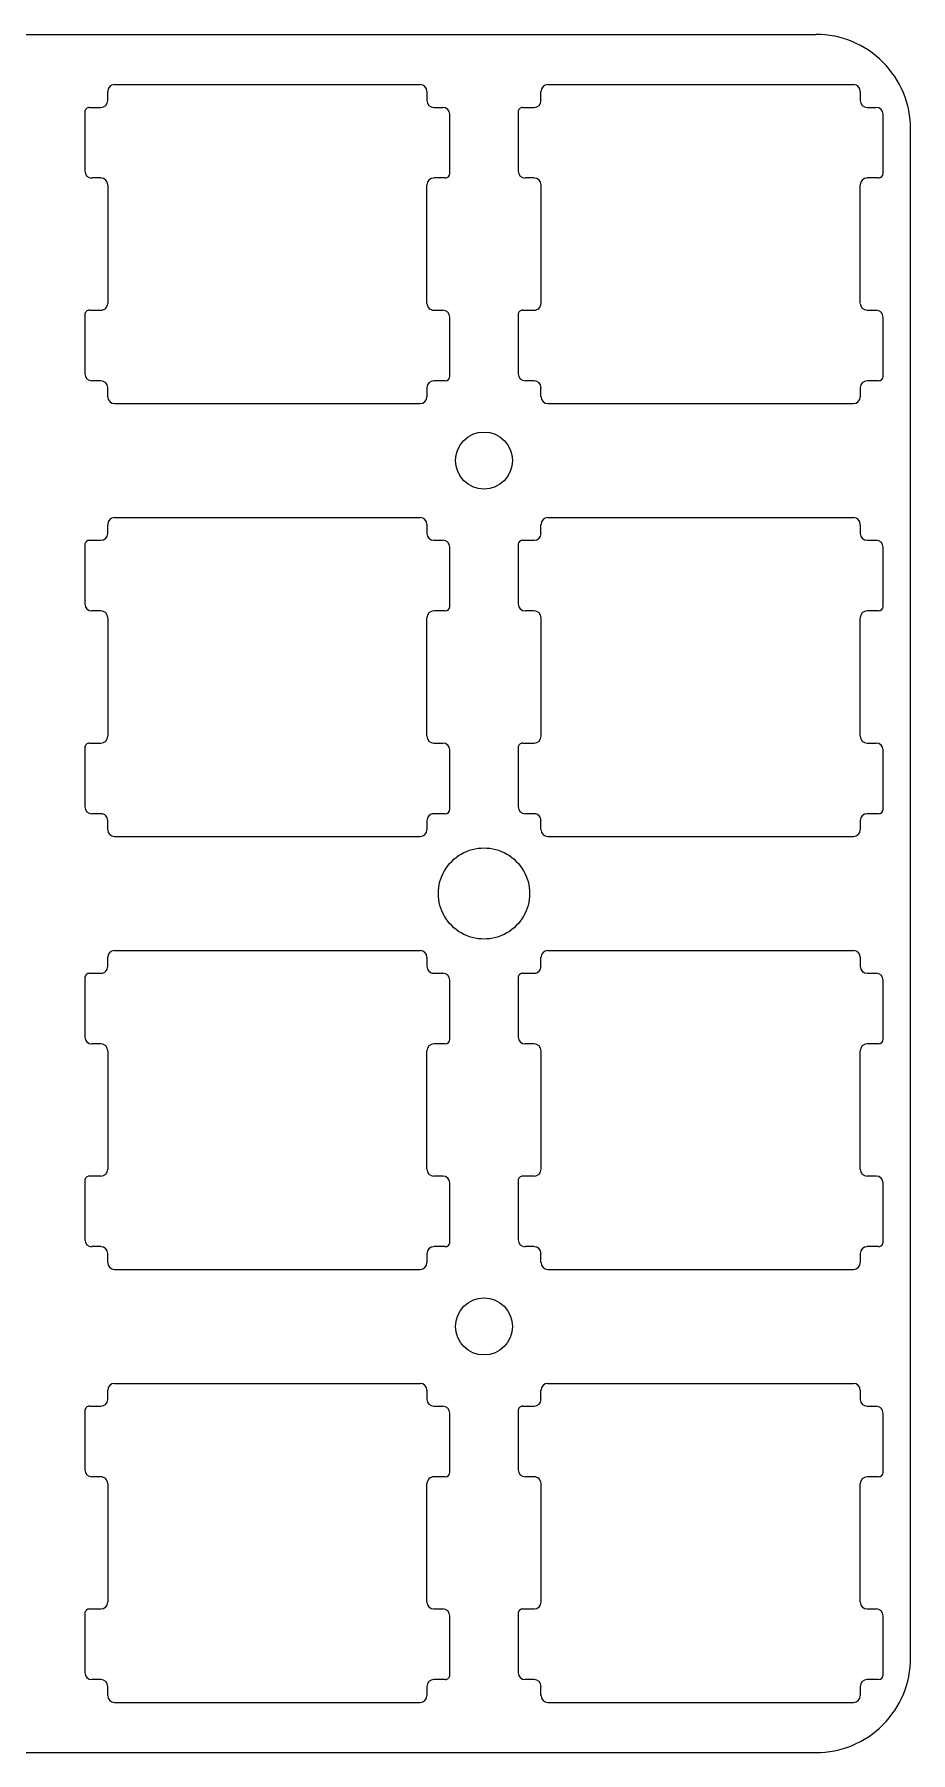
# Model space of a CAD drawing. Extents: x 0 to 227, y -75 to 1.
# Drawn here: x 189.1 to 227.5, y -74.8 to 0.7 of the extents above; entities that cross this region are included whole.
import ezdxf

# ---------------------------------------------------------------- set-up
doc = ezdxf.new("R2010")
doc.units = 0
doc.layers.get('0').update_dxf_attribs({"linetype": 'CONTINUOUS'})

msp = doc.modelspace()

# ---------------------------------------------------------------- linework, layer by layer
at = {"color": 7}
for points in [[(4.230445, 0.650342), (223.328094, 0.650342)], [(192.279164, -2.252875), (192.279164, -1.851555)], [(192.578884, -1.551836), (205.979911, -1.551836)], [(206.279631, -1.851555), (206.279631, -2.252875)], [(211.278346, -2.252875), (211.278346, -1.851555)], [(211.578066, -1.551836), (224.979093, -1.551836)], [(225.278812, -1.851555), (225.278812, -2.252875)], [(191.278405, -2.753254), (191.278405, -5.351672)], [(191.479065, -2.552595), (191.979444, -2.552595)], [(206.57935, -2.552595), (206.97813, -2.552595)], [(207.28039, -5.453272), (207.28039, -2.852314)], [(210.280127, -2.753254), (210.280127, -5.351672)], [(210.478247, -2.552595), (210.978626, -2.552595)], [(225.578532, -2.552595), (225.979852, -2.552595)], [(226.279571, -5.453272), (226.279571, -2.852314)], [(227.48353, -70.599129), (227.48353, -3.505094)], [(191.979444, -5.651392), (191.578125, -5.651392)], [(192.279164, -5.951111), (192.279164, -11.153026)], [(206.279631, -11.153026), (206.279631, -5.951111)], [(207.07973, -5.651392), (206.57935, -5.651392)], [(210.978626, -5.651392), (210.579847, -5.651392)], [(211.278346, -5.951111), (211.278346, -11.153026)], [(225.278812, -11.153026), (225.278812, -5.951111)], [(226.078912, -5.651392), (225.578532, -5.651392)], [(191.278405, -11.653406), (191.278405, -14.251823)], [(191.479065, -11.452746), (191.979444, -11.452746)], [(206.57935, -11.452746), (206.97813, -11.452746)], [(207.28039, -14.350883), (207.28039, -11.752466)], [(210.280127, -11.653406), (210.280127, -14.251823)], [(210.478247, -11.452746), (210.978626, -11.452746)], [(225.578532, -11.452746), (225.979852, -11.452746)], [(226.279571, -14.350883), (226.279571, -11.752466)], [(191.979444, -14.551543), (191.578125, -14.551543)], [(192.279164, -15.252582), (192.279164, -14.851263)], [(206.279631, -14.851263), (206.279631, -15.252582)], [(207.07973, -14.551543), (206.57935, -14.551543)], [(210.978626, -14.551543), (210.579847, -14.551543)], [(211.278346, -15.252582), (211.278346, -14.851263)], [(225.278812, -14.851263), (225.278812, -15.252582)], [(226.078912, -14.551543), (225.578532, -14.551543)], [(192.578884, -15.552302), (205.979911, -15.552302)], [(211.578066, -15.552302), (224.979093, -15.552302)], [(192.279164, -21.252057), (192.279164, -20.853277)], [(192.578884, -20.551017), (205.979911, -20.551017)], [(206.279631, -20.853277), (206.279631, -21.252057)], [(211.278346, -21.252057), (211.278346, -20.853277)], [(211.578066, -20.551017), (224.979093, -20.551017)], [(225.278812, -20.853277), (225.278812, -21.252057)], [(191.278405, -21.752436), (191.278405, -24.353394)], [(191.479065, -21.551776), (191.979444, -21.551776)], [(206.57935, -21.551776), (206.97813, -21.551776)], [(207.28039, -24.452454), (207.28039, -21.851496)], [(210.280127, -21.752436), (210.280127, -24.353394)], [(210.478247, -21.551776), (210.978626, -21.551776)], [(225.578532, -21.551776), (225.979852, -21.551776)], [(226.279571, -24.452454), (226.279571, -21.851496)], [(191.979444, -24.653113), (191.578125, -24.653113)], [(207.07973, -24.653113), (206.57935, -24.653113)], [(210.978626, -24.653113), (210.579847, -24.653113)], [(226.078912, -24.653113), (225.578532, -24.653113)], [(192.279164, -24.952833), (192.279164, -30.152208)], [(206.279631, -30.152208), (206.279631, -24.952833)], [(211.278346, -24.952833), (211.278346, -30.152208)], [(225.278812, -30.152208), (225.278812, -24.952833)], [(191.278405, -30.652588), (191.278405, -33.251005)], [(191.479065, -30.451928), (191.979444, -30.451928)], [(206.57935, -30.451928), (206.97813, -30.451928)], [(207.28039, -33.352605), (207.28039, -30.751647)], [(210.280127, -30.652588), (210.280127, -33.251005)], [(210.478247, -30.451928), (210.978626, -30.451928)], [(225.578532, -30.451928), (225.979852, -30.451928)], [(226.279571, -33.352605), (226.279571, -30.751647)], [(191.979444, -33.553265), (191.578125, -33.553265)], [(192.279164, -34.251764), (192.279164, -33.852985)], [(206.279631, -33.852985), (206.279631, -34.251764)], [(207.07973, -33.553265), (206.57935, -33.553265)], [(210.978626, -33.553265), (210.579847, -33.553265)], [(211.278346, -34.251764), (211.278346, -33.852985)], [(225.278812, -33.852985), (225.278812, -34.251764)], [(226.078912, -33.553265), (225.578532, -33.553265)], [(192.578884, -34.551484), (205.979911, -34.551484)], [(211.578066, -34.551484), (224.979093, -34.551484)], [(192.279164, -40.251238), (192.279164, -39.852459)], [(192.578884, -39.552739), (205.979911, -39.552739)], [(206.279631, -39.852459), (206.279631, -40.251238)], [(211.278346, -40.251238), (211.278346, -39.852459)], [(211.578066, -39.552739), (224.979093, -39.552739)], [(225.278812, -39.852459), (225.278812, -40.251238)], [(191.479065, -40.550958), (191.979444, -40.550958)], [(206.57935, -40.550958), (206.97813, -40.550958)], [(210.478247, -40.550958), (210.978626, -40.550958)], [(225.578532, -40.550958), (225.979852, -40.550958)], [(191.278405, -40.751618), (191.278405, -43.352575)], [(207.28039, -43.451635), (207.28039, -40.853218)], [(210.280127, -40.751618), (210.280127, -43.352575)], [(226.279571, -43.451635), (226.279571, -40.853218)], [(191.979444, -43.652295), (191.578125, -43.652295)], [(207.07973, -43.652295), (206.57935, -43.652295)], [(210.978626, -43.652295), (210.579847, -43.652295)], [(226.078912, -43.652295), (225.578532, -43.652295)], [(192.279164, -43.952015), (192.279164, -49.15139)], [(206.279631, -49.15139), (206.279631, -43.952015)], [(211.278346, -43.952015), (211.278346, -49.15139)], [(225.278812, -49.15139), (225.278812, -43.952015)], [(191.278405, -49.651769), (191.278405, -52.252727)], [(191.479065, -49.45111), (191.979444, -49.45111)], [(206.57935, -49.45111), (206.97813, -49.45111)], [(207.28039, -52.351787), (207.28039, -49.753369)], [(210.280127, -49.651769), (210.280127, -52.252727)], [(210.478247, -49.45111), (210.978626, -49.45111)], [(225.578532, -49.45111), (225.979852, -49.45111)], [(226.279571, -52.351787), (226.279571, -49.753369)], [(191.979444, -52.552447), (191.578125, -52.552447)], [(207.07973, -52.552447), (206.57935, -52.552447)], [(210.978626, -52.552447), (210.579847, -52.552447)], [(226.078912, -52.552447), (225.578532, -52.552447)], [(192.279164, -53.250946), (192.279164, -52.852166)], [(206.279631, -52.852166), (206.279631, -53.250946)], [(211.278346, -53.250946), (211.278346, -52.852166)], [(225.278812, -52.852166), (225.278812, -53.250946)], [(192.578884, -53.553206), (205.979911, -53.553206)], [(211.578066, -53.553206), (224.979093, -53.553206)], [(192.578884, -58.551921), (205.979911, -58.551921)], [(211.578066, -58.551921), (224.979093, -58.551921)], [(191.479065, -59.55268), (191.979444, -59.55268)], [(192.279164, -59.25296), (192.279164, -58.851641)], [(206.279631, -58.851641), (206.279631, -59.25296)], [(206.57935, -59.55268), (206.97813, -59.55268)], [(210.478247, -59.55268), (210.978626, -59.55268)], [(211.278346, -59.25296), (211.278346, -58.851641)], [(225.278812, -58.851641), (225.278812, -59.25296)], [(225.578532, -59.55268), (225.979852, -59.55268)], [(191.278405, -59.75334), (191.278405, -62.351757)], [(207.28039, -62.453357), (207.28039, -59.8524)], [(210.280127, -59.75334), (210.280127, -62.351757)], [(226.279571, -62.453357), (226.279571, -59.8524)], [(191.979444, -62.651477), (191.578125, -62.651477)], [(192.279164, -62.951197), (192.279164, -68.153112)], [(206.279631, -68.153112), (206.279631, -62.951197)], [(207.07973, -62.651477), (206.57935, -62.651477)], [(210.978626, -62.651477), (210.579847, -62.651477)], [(211.278346, -62.951197), (211.278346, -68.153112)], [(225.278812, -68.153112), (225.278812, -62.951197)], [(226.078912, -62.651477), (225.578532, -62.651477)], [(191.479065, -68.452831), (191.979444, -68.452831)], [(206.57935, -68.452831), (206.97813, -68.452831)], [(210.478247, -68.452831), (210.978626, -68.452831)], [(225.578532, -68.452831), (225.979852, -68.452831)], [(191.278405, -68.650951), (191.278405, -71.251909)], [(207.28039, -71.350969), (207.28039, -68.752551)], [(210.280127, -68.650951), (210.280127, -71.251909)], [(226.279571, -71.350969), (226.279571, -68.752551)], [(191.979444, -71.551628), (191.578125, -71.551628)], [(207.07973, -71.551628), (206.57935, -71.551628)], [(210.978626, -71.551628), (210.579847, -71.551628)], [(226.078912, -71.551628), (225.578532, -71.551628)], [(192.279164, -72.252668), (192.279164, -71.851348)], [(206.279631, -71.851348), (206.279631, -72.252668)], [(211.278346, -72.252668), (211.278346, -71.851348)], [(225.278812, -71.851348), (225.278812, -72.252668)], [(192.578884, -72.552387), (205.979911, -72.552387)], [(211.578066, -72.552387), (224.979093, -72.552387)], [(4.230445, -74.757105), (223.328094, -74.757105)]]:
    msp.add_lwpolyline(points, dxfattribs=at)
for points in [[(210.030516, -18.053435)], [(210.780516, -37.053381)], [(210.030516, -56.053328)]]:
    msp.add_lwpolyline(points, close=True, dxfattribs=at)
for points in [[(226.268082, -0.566388), (225.488267, 0.213094), (224.430684, 0.65078), (223.328094, 0.650342)], [(227.48607, -3.505856), (227.486037, -2.403266), (227.047898, -1.34587), (226.268082, -0.566388)], [(191.98046, -2.553357), (192.146125, -2.553343), (192.28042, -2.419048), (192.280434, -2.253383)], [(192.580408, -1.55336), (192.414743, -1.553374), (192.280448, -1.687668), (192.280434, -1.853333)], [(206.280393, -1.853333), (206.280379, -1.687668), (206.146084, -1.553374), (205.980419, -1.55336)], [(206.280393, -2.253383), (206.280407, -2.419048), (206.414701, -2.553343), (206.580366, -2.553357)], [(210.980404, -2.553357), (211.146069, -2.553343), (211.280364, -2.419048), (211.280378, -2.253383)], [(211.580352, -1.55336), (211.414686, -1.553374), (211.280392, -1.687668), (211.280378, -1.853333)], [(225.281352, -1.853333), (225.281338, -1.687767), (225.147199, -1.553514), (224.981633, -1.55336)], [(225.281352, -2.253383), (225.281366, -2.418949), (225.415506, -2.553202), (225.581072, -2.553357)], [(191.339016, -2.611935), (191.301471, -2.64948), (191.280397, -2.700412), (191.280437, -2.753508)], [(191.480589, -2.553357), (191.427493, -2.553316), (191.37656, -2.574391), (191.339016, -2.611935)], [(207.28039, -2.85333), (207.280376, -2.687665), (207.146081, -2.553371), (206.980416, -2.553357)], [(210.338959, -2.611935), (210.301415, -2.64948), (210.28034, -2.700412), (210.280381, -2.753508)], [(210.480533, -2.553357), (210.427437, -2.553316), (210.376504, -2.574391), (210.338959, -2.611935)], [(226.279571, -2.85333), (226.279557, -2.687764), (226.145418, -2.553511), (225.979852, -2.553357)], [(191.280437, -5.35345), (191.280451, -5.519115), (191.414746, -5.65341), (191.580411, -5.653424)], [(192.280434, -5.953397), (192.28042, -5.787732), (192.146125, -5.653438), (191.98046, -5.653424)], [(206.580366, -5.653424), (206.414701, -5.653438), (206.280407, -5.787732), (206.280393, -5.953397)], [(207.080492, -5.653424), (207.190869, -5.653367), (207.280333, -5.563903), (207.28039, -5.453526)], [(210.280381, -5.35345), (210.280395, -5.519115), (210.414689, -5.65341), (210.580355, -5.653424)], [(211.280378, -5.953397), (211.280364, -5.787732), (211.146069, -5.653438), (210.980404, -5.653424)], [(225.581072, -5.653424), (225.415506, -5.653578), (225.281366, -5.787831), (225.281352, -5.953397)], [(226.081452, -5.653424), (226.191134, -5.652392), (226.27952, -5.563213), (226.279571, -5.453526)], [(192.192656, -11.365551), (192.248918, -11.309241), (192.280495, -11.23288), (192.280434, -11.15328)], [(206.280393, -11.15328), (206.280332, -11.23288), (206.311909, -11.309241), (206.368171, -11.365551)], [(211.1926, -11.365551), (211.248862, -11.309241), (211.280439, -11.23288), (211.280378, -11.15328)], [(225.281352, -11.15328), (225.281226, -11.318945), (225.415407, -11.453354), (225.581072, -11.453508)], [(191.339105, -11.511997), (191.301568, -11.549486), (191.280464, -11.600354), (191.280437, -11.653406)], [(191.480589, -11.453508), (191.427537, -11.453468), (191.376643, -11.474507), (191.339105, -11.511997)], [(191.98046, -11.453508), (192.06006, -11.453501), (192.136394, -11.42186), (192.192656, -11.365551)], [(206.368171, -11.365551), (206.424432, -11.42186), (206.500766, -11.453501), (206.580366, -11.453508)], [(207.28039, -11.753482), (207.280376, -11.587817), (207.146081, -11.453522), (206.980416, -11.453508)], [(210.339049, -11.511997), (210.301512, -11.549486), (210.280408, -11.600354), (210.280381, -11.653406)], [(210.480533, -11.453508), (210.427481, -11.453468), (210.376586, -11.474507), (210.339049, -11.511997)], [(210.980404, -11.453508), (211.060004, -11.453501), (211.136338, -11.42186), (211.1926, -11.365551)], [(226.279571, -11.753482), (226.279557, -11.587916), (226.145418, -11.453662), (225.979852, -11.453508)], [(191.280437, -14.253347), (191.280451, -14.419012), (191.414746, -14.553307), (191.580411, -14.553321)], [(210.280381, -14.253347), (210.280395, -14.419012), (210.414689, -14.553307), (210.580355, -14.553321)], [(192.280434, -14.853295), (192.28042, -14.68763), (192.146125, -14.553335), (191.98046, -14.553321)], [(206.580366, -14.553321), (206.414701, -14.553335), (206.280407, -14.68763), (206.280393, -14.853295)], [(207.080492, -14.553321), (207.190869, -14.553265), (207.280333, -14.4638), (207.28039, -14.353423)], [(211.280378, -14.853295), (211.280364, -14.68763), (211.146069, -14.553335), (210.980404, -14.553321)], [(225.581072, -14.553321), (225.415506, -14.553475), (225.281366, -14.687729), (225.281352, -14.853295)], [(226.081452, -14.553321), (226.191134, -14.55229), (226.27952, -14.46311), (226.279571, -14.353423)], [(192.280434, -15.253344), (192.280448, -15.419009), (192.414743, -15.553304), (192.580408, -15.553318)], [(205.980419, -15.553318), (206.146084, -15.553304), (206.280379, -15.419009), (206.280393, -15.253344)], [(211.280378, -15.253344), (211.280392, -15.419009), (211.414686, -15.553304), (211.580352, -15.553318)], [(224.981633, -15.553318), (225.147199, -15.553164), (225.281338, -15.41891), (225.281352, -15.253344)], [(207.530518, -18.053435), (207.530519, -17.36308), (208.090162, -16.803437), (208.780517, -16.803437)], [(208.780517, -16.803437), (209.470873, -16.803437), (210.030516, -17.36308), (210.030516, -18.053435)], [(208.780517, -19.303434), (208.090162, -19.303434), (207.530519, -18.74379), (207.530518, -18.053435)], [(210.030516, -18.053435), (210.030516, -18.74379), (209.470873, -19.303434), (208.780517, -19.303434)], [(192.580408, -20.553303), (192.414743, -20.553317), (192.280448, -20.687612), (192.280434, -20.853277)], [(206.280393, -20.853277), (206.280379, -20.687612), (206.146084, -20.553317), (205.980419, -20.553303)], [(211.580352, -20.553303), (211.414686, -20.553317), (211.280392, -20.687612), (211.280378, -20.853277)], [(225.281352, -20.853277), (225.281338, -20.687711), (225.147199, -20.553457), (224.981633, -20.553303)], [(191.339016, -21.611879), (191.301471, -21.649423), (191.280397, -21.700356), (191.280437, -21.753452)], [(191.480589, -21.5533), (191.427493, -21.55326), (191.37656, -21.574334), (191.339016, -21.611879)], [(191.98046, -21.5533), (192.146125, -21.553286), (192.28042, -21.418992), (192.280434, -21.253327)], [(206.280393, -21.253327), (206.280407, -21.418992), (206.414701, -21.553286), (206.580366, -21.5533)], [(207.28039, -21.853274), (207.280376, -21.687609), (207.146081, -21.553314), (206.980416, -21.5533)], [(210.338959, -21.611879), (210.301415, -21.649423), (210.28034, -21.700356), (210.280381, -21.753452)], [(210.480533, -21.5533), (210.427437, -21.55326), (210.376504, -21.574334), (210.338959, -21.611879)], [(210.980404, -21.5533), (211.146069, -21.553286), (211.280364, -21.418992), (211.280378, -21.253327)], [(225.281352, -21.253327), (225.281366, -21.418893), (225.415506, -21.553146), (225.581072, -21.5533)], [(226.279571, -21.853274), (226.279557, -21.687708), (226.145418, -21.553455), (225.979852, -21.5533)], [(191.280437, -24.353394), (191.280451, -24.519059), (191.414746, -24.653353), (191.580411, -24.653367)], [(192.280434, -24.953341), (192.28042, -24.787676), (192.146125, -24.653381), (191.98046, -24.653367)], [(206.580366, -24.653367), (206.414701, -24.653381), (206.280407, -24.787676), (206.280393, -24.953341)], [(207.080492, -24.653367), (207.190869, -24.653311), (207.280333, -24.563847), (207.28039, -24.45347)], [(210.280381, -24.353394), (210.280395, -24.519059), (210.414689, -24.653353), (210.580355, -24.653367)], [(211.280378, -24.953341), (211.280364, -24.787676), (211.146069, -24.653381), (210.980404, -24.653367)], [(225.581072, -24.653367), (225.415506, -24.653522), (225.281366, -24.787775), (225.281352, -24.953341)], [(226.081452, -24.653367), (226.191134, -24.652336), (226.27952, -24.563157), (226.279571, -24.45347)], [(191.98046, -30.453452), (192.146125, -30.453438), (192.28042, -30.319143), (192.280434, -30.153478)], [(206.280393, -30.153478), (206.280407, -30.319143), (206.414701, -30.453438), (206.580366, -30.453452)], [(210.980404, -30.453452), (211.146069, -30.453438), (211.280364, -30.319143), (211.280378, -30.153478)], [(225.281352, -30.153478), (225.281366, -30.319044), (225.415506, -30.453298), (225.581072, -30.453452)], [(191.339105, -30.511941), (191.301568, -30.54943), (191.280464, -30.600298), (191.280437, -30.65335)], [(191.480589, -30.453452), (191.427537, -30.453411), (191.376643, -30.474451), (191.339105, -30.511941)], [(207.28039, -30.753425), (207.280376, -30.58776), (207.146081, -30.453466), (206.980416, -30.453452)], [(210.339049, -30.511941), (210.301512, -30.54943), (210.280408, -30.600298), (210.280381, -30.65335)], [(210.480533, -30.453452), (210.427481, -30.453411), (210.376586, -30.474451), (210.339049, -30.511941)], [(226.279571, -30.753425), (226.279557, -30.58786), (226.145418, -30.453606), (225.979852, -30.453452)], [(191.280437, -33.253291), (191.280451, -33.418956), (191.414746, -33.553251), (191.580411, -33.553265)], [(192.192656, -33.641222), (192.136394, -33.584913), (192.06006, -33.553272), (191.98046, -33.553265)], [(192.280434, -33.853493), (192.280495, -33.773893), (192.248918, -33.697532), (192.192656, -33.641222)], [(206.368171, -33.641222), (206.311909, -33.697532), (206.280332, -33.773893), (206.280393, -33.853493)], [(206.580366, -33.553265), (206.500766, -33.553272), (206.424432, -33.584913), (206.368171, -33.641222)], [(207.080492, -33.553265), (207.190869, -33.553208), (207.280333, -33.463744), (207.28039, -33.353367)], [(210.280381, -33.253291), (210.280395, -33.418956), (210.414689, -33.553251), (210.580355, -33.553265)], [(211.1926, -33.641222), (211.136338, -33.584913), (211.060004, -33.553272), (210.980404, -33.553265)], [(211.280378, -33.853493), (211.280439, -33.773893), (211.248862, -33.697532), (211.1926, -33.641222)], [(225.581072, -33.553265), (225.415407, -33.553419), (225.281226, -33.687827), (225.281352, -33.853493)], [(226.081452, -33.553265), (226.191134, -33.552234), (226.27952, -33.463054), (226.279571, -33.353367)], [(192.280434, -34.253288), (192.280448, -34.418953), (192.414743, -34.553248), (192.580408, -34.553262)], [(205.980419, -34.553262), (206.146084, -34.553248), (206.280379, -34.418953), (206.280393, -34.253288)], [(211.280378, -34.253288), (211.280392, -34.418953), (211.414686, -34.553248), (211.580352, -34.553262)], [(224.981633, -34.553262), (225.147199, -34.553108), (225.281338, -34.418854), (225.281352, -34.253288)], [(206.780518, -37.053381), (206.780518, -36.338851), (207.161716, -35.678597), (207.780518, -35.321331)], [(207.780518, -35.321331), (208.39932, -34.964066), (209.161715, -34.964066), (209.780517, -35.321331)], [(209.780517, -35.321331), (210.399319, -35.678597), (210.780516, -36.338851), (210.780516, -37.053381)], [(207.780518, -38.785431), (207.161716, -38.428166), (206.780518, -37.767912), (206.780518, -37.053381)], [(210.780516, -37.053381), (210.780516, -37.767912), (210.399319, -38.428166), (209.780517, -38.785431)], [(209.780517, -38.785431), (209.161715, -39.142697), (208.39932, -39.142697), (207.780518, -38.785431)], [(192.580408, -39.553501), (192.414743, -39.553515), (192.280448, -39.68781), (192.280434, -39.853475)], [(206.280393, -39.853475), (206.280379, -39.68781), (206.146084, -39.553515), (205.980419, -39.553501)], [(211.580352, -39.553501), (211.414686, -39.553515), (211.280392, -39.68781), (211.280378, -39.853475)], [(225.281352, -39.853475), (225.281338, -39.687909), (225.147199, -39.553655), (224.981633, -39.553501)], [(191.339105, -40.611987), (191.301568, -40.649476), (191.280464, -40.700344), (191.280437, -40.753396)], [(191.480589, -40.553498), (191.427537, -40.553458), (191.376643, -40.574497), (191.339105, -40.611987)], [(191.98046, -40.553498), (192.06006, -40.553491), (192.136394, -40.52185), (192.192656, -40.465541)], [(192.192656, -40.465541), (192.248918, -40.409231), (192.280495, -40.33287), (192.280434, -40.25327)], [(206.280393, -40.25327), (206.280332, -40.33287), (206.311909, -40.409231), (206.368171, -40.465541)], [(206.368171, -40.465541), (206.424432, -40.52185), (206.500766, -40.553491), (206.580366, -40.553498)], [(207.28039, -40.853472), (207.280376, -40.687807), (207.146081, -40.553512), (206.980416, -40.553498)], [(210.339049, -40.611987), (210.301512, -40.649476), (210.280408, -40.700344), (210.280381, -40.753396)], [(210.480533, -40.553498), (210.427481, -40.553458), (210.376586, -40.574497), (210.339049, -40.611987)], [(210.980404, -40.553498), (211.060004, -40.553491), (211.136338, -40.52185), (211.1926, -40.465541)], [(211.1926, -40.465541), (211.248862, -40.409231), (211.280439, -40.33287), (211.280378, -40.25327)], [(225.281352, -40.25327), (225.281226, -40.418936), (225.415407, -40.553344), (225.581072, -40.553498)], [(226.279571, -40.853472), (226.279557, -40.687906), (226.145418, -40.553652), (225.979852, -40.553498)], [(191.280437, -43.353337), (191.280451, -43.519002), (191.414746, -43.653297), (191.580411, -43.653311)], [(192.280434, -43.953285), (192.28042, -43.78762), (192.146125, -43.653325), (191.98046, -43.653311)], [(206.580366, -43.653311), (206.414701, -43.653325), (206.280407, -43.78762), (206.280393, -43.953285)], [(207.080492, -43.653311), (207.190869, -43.653255), (207.280333, -43.56379), (207.28039, -43.453413)], [(210.280381, -43.353337), (210.280395, -43.519002), (210.414689, -43.653297), (210.580355, -43.653311)], [(211.280378, -43.953285), (211.280364, -43.78762), (211.146069, -43.653325), (210.980404, -43.653311)], [(225.581072, -43.653311), (225.415506, -43.653465), (225.281366, -43.787719), (225.281352, -43.953285)], [(226.081452, -43.653311), (226.191134, -43.65228), (226.27952, -43.5631), (226.279571, -43.453413)], [(191.339105, -49.511884), (191.301568, -49.549374), (191.280464, -49.600241), (191.280437, -49.653293)], [(191.480589, -49.453396), (191.427537, -49.453355), (191.376643, -49.474395), (191.339105, -49.511884)], [(191.98046, -49.453396), (192.146125, -49.453382), (192.28042, -49.319087), (192.280434, -49.153422)], [(206.280393, -49.153422), (206.280407, -49.319087), (206.414701, -49.453382), (206.580366, -49.453396)], [(207.28039, -49.753369), (207.280376, -49.587704), (207.146081, -49.45341), (206.980416, -49.453396)], [(210.339049, -49.511884), (210.301512, -49.549374), (210.280408, -49.600241), (210.280381, -49.653293)], [(210.480533, -49.453396), (210.427481, -49.453355), (210.376586, -49.474395), (210.339049, -49.511884)], [(210.980404, -49.453396), (211.146069, -49.453382), (211.280364, -49.319087), (211.280378, -49.153422)], [(225.281352, -49.153422), (225.281366, -49.318988), (225.415506, -49.453241), (225.581072, -49.453396)], [(226.279571, -49.753369), (226.279557, -49.587803), (226.145418, -49.45355), (225.979852, -49.453396)], [(191.280437, -52.253489), (191.280451, -52.419154), (191.414746, -52.553449), (191.580411, -52.553463)], [(192.280434, -52.853436), (192.28042, -52.687771), (192.146125, -52.553477), (191.98046, -52.553463)], [(206.580366, -52.553463), (206.414701, -52.553477), (206.280407, -52.687771), (206.280393, -52.853436)], [(207.080492, -52.553463), (207.133544, -52.553435), (207.184411, -52.532331), (207.221901, -52.494794)], [(207.221901, -52.494794), (207.25939, -52.457257), (207.28043, -52.406363), (207.28039, -52.353311)], [(210.280381, -52.253489), (210.280395, -52.419154), (210.414689, -52.553449), (210.580355, -52.553463)], [(211.280378, -52.853436), (211.280364, -52.687771), (211.146069, -52.553477), (210.980404, -52.553463)], [(225.581072, -52.553463), (225.415506, -52.553617), (225.281366, -52.68787), (225.281352, -52.853436)], [(226.081452, -52.553463), (226.191233, -52.552431), (226.27966, -52.463097), (226.279571, -52.353311)], [(192.280434, -53.253486), (192.280448, -53.419151), (192.414743, -53.553446), (192.580408, -53.55346)], [(205.980419, -53.55346), (206.146084, -53.553446), (206.280379, -53.419151), (206.280393, -53.253486)], [(211.280378, -53.253486), (211.280392, -53.419151), (211.414686, -53.553446), (211.580352, -53.55346)], [(224.981633, -53.55346), (225.147199, -53.553305), (225.281338, -53.419052), (225.281352, -53.253486)], [(207.530518, -56.053328), (207.530519, -55.362973), (208.090162, -54.803329), (208.780517, -54.803329)], [(208.780517, -54.803329), (209.470873, -54.803329), (210.030516, -55.362973), (210.030516, -56.053328)], [(208.780517, -57.303326), (208.090162, -57.303326), (207.530519, -56.743683), (207.530518, -56.053328)], [(210.030516, -56.053328), (210.030516, -56.743683), (209.470873, -57.303326), (208.780517, -57.303326)], [(192.580408, -58.553445), (192.414743, -58.553459), (192.280448, -58.687753), (192.280434, -58.853419)], [(206.280393, -58.853419), (206.280379, -58.687753), (206.146084, -58.553459), (205.980419, -58.553445)], [(211.580352, -58.553445), (211.414686, -58.553459), (211.280392, -58.687753), (211.280378, -58.853419)], [(225.281352, -58.853419), (225.281338, -58.687853), (225.147199, -58.553599), (224.981633, -58.553445)], [(191.480589, -59.553442), (191.427537, -59.553402), (191.376643, -59.574441), (191.339105, -59.611931)], [(191.98046, -59.553442), (192.146125, -59.553428), (192.28042, -59.419133), (192.280434, -59.253468)], [(206.280393, -59.253468), (206.280407, -59.419133), (206.414701, -59.553428), (206.580366, -59.553442)], [(207.28039, -59.853416), (207.280376, -59.68775), (207.146081, -59.553456), (206.980416, -59.553442)], [(210.480533, -59.553442), (210.427481, -59.553402), (210.376586, -59.574441), (210.339049, -59.611931)], [(210.980404, -59.553442), (211.146069, -59.553428), (211.280364, -59.419133), (211.280378, -59.253468)], [(225.281352, -59.253468), (225.281366, -59.419034), (225.415506, -59.553288), (225.581072, -59.553442)], [(226.279571, -59.853416), (226.279557, -59.68785), (226.145418, -59.553596), (225.979852, -59.553442)], [(191.339105, -59.611931), (191.301568, -59.64942), (191.280464, -59.700288), (191.280437, -59.75334)], [(210.339049, -59.611931), (210.301512, -59.64942), (210.280408, -59.700288), (210.280381, -59.75334)], [(191.280437, -62.353281), (191.280451, -62.518946), (191.414746, -62.653241), (191.580411, -62.653255)], [(207.080492, -62.653255), (207.190869, -62.653199), (207.280333, -62.563734), (207.28039, -62.453357)], [(210.280381, -62.353281), (210.280395, -62.518946), (210.414689, -62.653241), (210.580355, -62.653255)], [(226.081452, -62.653255), (226.191134, -62.652224), (226.27952, -62.563044), (226.279571, -62.453357)], [(192.192656, -62.741212), (192.136394, -62.684903), (192.06006, -62.653262), (191.98046, -62.653255)], [(192.280434, -62.953483), (192.280495, -62.873883), (192.248918, -62.797522), (192.192656, -62.741212)], [(206.368171, -62.741212), (206.311909, -62.797522), (206.280332, -62.873883), (206.280393, -62.953483)], [(206.580366, -62.653255), (206.500766, -62.653262), (206.424432, -62.684903), (206.368171, -62.741212)], [(211.1926, -62.741212), (211.136338, -62.684903), (211.060004, -62.653262), (210.980404, -62.653255)], [(211.280378, -62.953483), (211.280439, -62.873883), (211.248862, -62.797522), (211.1926, -62.741212)], [(225.581072, -62.653255), (225.415407, -62.653409), (225.281226, -62.787817), (225.281352, -62.953483)], [(191.339105, -68.511828), (191.301568, -68.549318), (191.280464, -68.600185), (191.280437, -68.653237)], [(191.480589, -68.453339), (191.427537, -68.453299), (191.376643, -68.474339), (191.339105, -68.511828)], [(191.98046, -68.453339), (192.146125, -68.453325), (192.28042, -68.319031), (192.280434, -68.153366)], [(206.280393, -68.153366), (206.280407, -68.319031), (206.414701, -68.453325), (206.580366, -68.453339)], [(207.28039, -68.753313), (207.280376, -68.587648), (207.146081, -68.453353), (206.980416, -68.453339)], [(210.339049, -68.511828), (210.301512, -68.549318), (210.280408, -68.600185), (210.280381, -68.653237)], [(210.480533, -68.453339), (210.427481, -68.453299), (210.376586, -68.474339), (210.339049, -68.511828)], [(210.980404, -68.453339), (211.146069, -68.453325), (211.280364, -68.319031), (211.280378, -68.153366)], [(225.281352, -68.153366), (225.281366, -68.318932), (225.415506, -68.453185), (225.581072, -68.453339)], [(226.279571, -68.753313), (226.279557, -68.587747), (226.145418, -68.453493), (225.979852, -68.453339)], [(226.268082, -73.540375), (227.047898, -72.760892), (227.486037, -71.703497), (227.48607, -70.600907)], [(191.280437, -71.253433), (191.280451, -71.419098), (191.414746, -71.553392), (191.580411, -71.553406)], [(192.280434, -71.85338), (192.28042, -71.687715), (192.146125, -71.55342), (191.98046, -71.553406)], [(206.580366, -71.553406), (206.414701, -71.55342), (206.280407, -71.687715), (206.280393, -71.85338)], [(207.080492, -71.553406), (207.133544, -71.553379), (207.184411, -71.532275), (207.221901, -71.494738)], [(207.221901, -71.494738), (207.25939, -71.457201), (207.28043, -71.406306), (207.28039, -71.353255)], [(210.280381, -71.253433), (210.280395, -71.419098), (210.414689, -71.553392), (210.580355, -71.553406)], [(211.280378, -71.85338), (211.280364, -71.687715), (211.146069, -71.55342), (210.980404, -71.553406)], [(225.581072, -71.553406), (225.415506, -71.553561), (225.281366, -71.687814), (225.281352, -71.85338)], [(226.081452, -71.553406), (226.191233, -71.552374), (226.27966, -71.463041), (226.279571, -71.353255)], [(192.280434, -72.25343), (192.280448, -72.419095), (192.414743, -72.553389), (192.580408, -72.553403)], [(205.980419, -72.553403), (206.146084, -72.553389), (206.280379, -72.419095), (206.280393, -72.25343)], [(211.280378, -72.25343), (211.280392, -72.419095), (211.414686, -72.553389), (211.580352, -72.553403)], [(224.981633, -72.553403), (225.147199, -72.553249), (225.281338, -72.418996), (225.281352, -72.25343)], [(223.328094, -74.757105), (224.430684, -74.757543), (225.488267, -74.319857), (226.268082, -73.540375)]]:
    msp.add_open_spline(points, degree=3, dxfattribs=at)

doc.saveas('drawing.dxf')
